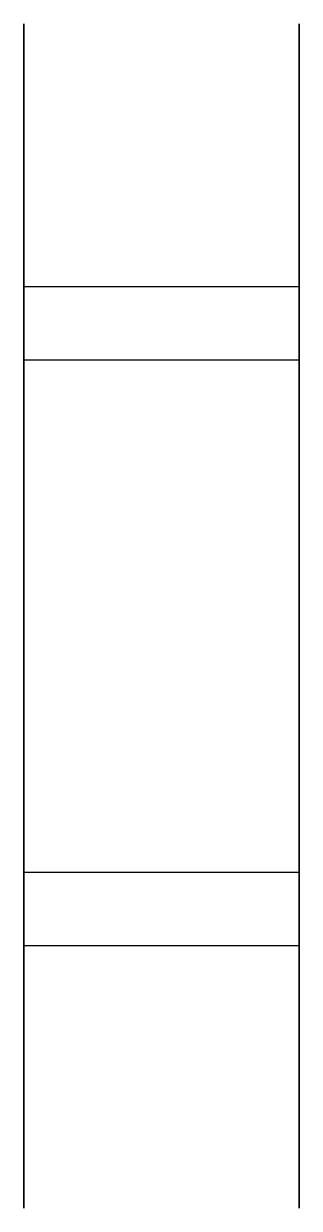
# Model space of a CAD drawing. Header units: millimetres. Extents: x 0 to 0.6, y -0.057 to 0.043.
# Drawn here: x 0.2975 to 0.3025, y -0.05722 to -0.03573 of the extents above; entities that cross this region are included whole.
import ezdxf

# ---------------------------------------------------------------- set-up
doc = ezdxf.new("R2010")
doc.units = ezdxf.units.MM
doc.header["$MEASUREMENT"] = 0
doc.layers.add('PERIFOREIGN+ 0', color=7, linetype='Continuous', plot=False)

msp = doc.modelspace()

# ---------------------------------------------------------------- linework, layer by layer
at = {"layer": 'PERIFOREIGN+ 0', "color": 1, "extrusion": (1, 0, 0)}
for p, q in [((0.2975, -0.040497, 2.333306), (0.3025, -0.040497, 2.333306)), ((0.2975, -0.040497, 2.315451), (0.3025, -0.040497, 2.315451)), ((0.2975, -0.040497, 2.283334), (0.3025, -0.040497, 2.283334)), ((0.2975, -0.040497, 2.265478), (0.3025, -0.040497, 2.265478)), ((0.2975, -0.040497, 2.233361), (0.3025, -0.040497, 2.233361)), ((0.2975, -0.040497, 2.215506), (0.3025, -0.040497, 2.215506)), ((0.2975, -0.040497, 2.183389), (0.3025, -0.040497, 2.183389)), ((0.2975, -0.040497, 2.165534), (0.3025, -0.040497, 2.165534)), ((0.2975, -0.040497, 1.983334), (0.3025, -0.040497, 1.983334)), ((0.2975, -0.040497, 1.965478), (0.3025, -0.040497, 1.965478)), ((0.2975, -0.040497, 1.933361), (0.3025, -0.040497, 1.933361)), ((0.2975, -0.040497, 1.915506), (0.3025, -0.040497, 1.915506)), ((0.2975, -0.040497, 1.883389), (0.3025, -0.040497, 1.883389)), ((0.2975, -0.040497, 1.865534), (0.3025, -0.040497, 1.865534)), ((0.2975, -0.040497, 1.683334), (0.3025, -0.040497, 1.683334)), ((0.2975, -0.040497, 1.665478), (0.3025, -0.040497, 1.665478)), ((0.2975, -0.040497, 1.633361), (0.3025, -0.040497, 1.633361)), ((0.2975, -0.040497, 1.615506), (0.3025, -0.040497, 1.615506)), ((0.2975, -0.040497, 1.583389), (0.3025, -0.040497, 1.583389)), ((0.2975, -0.040497, 1.565534), (0.3025, -0.040497, 1.565534)), ((0.2975, -0.040497, 1.383334), (0.3025, -0.040497, 1.383334)), ((0.2975, -0.040497, 1.365478), (0.3025, -0.040497, 1.365478)), ((0.2975, -0.040497, 1.333361), (0.3025, -0.040497, 1.333361)), ((0.2975, -0.040497, 1.315506), (0.3025, -0.040497, 1.315506)), ((0.2975, -0.040497, 1.283389), (0.3025, -0.040497, 1.283389)), ((0.2975, -0.040497, 1.265534), (0.3025, -0.040497, 1.265534)), ((0.2975, -0.040497, 1.084494), (0.3025, -0.040497, 1.084494)), ((0.2975, -0.040497, 1.066639), (0.3025, -0.040497, 1.066639)), ((0.2975, -0.040497, 1.034522), (0.3025, -0.040497, 1.034522)), ((0.2975, -0.040497, 1.016666), (0.3025, -0.040497, 1.016666)), ((0.2975, -0.040497, 0.984549), (0.3025, -0.040497, 0.984549)), ((0.2975, -0.040497, 0.966694), (0.3025, -0.040497, 0.966694)), ((0.2975, -0.040497, 0.784494), (0.3025, -0.040497, 0.784494)), ((0.2975, -0.040497, 0.766639), (0.3025, -0.040497, 0.766639)), ((0.2975, -0.040497, 0.734522), (0.3025, -0.040497, 0.734522)), ((0.2975, -0.040497, 0.716666), (0.3025, -0.040497, 0.716666)), ((0.2975, -0.040497, 0.684549), (0.3025, -0.040497, 0.684549)), ((0.2975, -0.040497, 0.666694), (0.3025, -0.040497, 0.666694)), ((0.2975, -0.040497, 0.484494), (0.3025, -0.040497, 0.484494)), ((0.2975, -0.040497, 0.466639), (0.3025, -0.040497, 0.466639)), ((0.2975, -0.040497, 0.434522), (0.3025, -0.040497, 0.434522)), ((0.2975, -0.040497, 0.416666), (0.3025, -0.040497, 0.416666)), ((0.2975, -0.040497, 0.384549), (0.3025, -0.040497, 0.384549)), ((0.2975, -0.040497, 0.366694), (0.3025, -0.040497, 0.366694)), ((0.2975, -0.040497, 0.184494), (0.3025, -0.040497, 0.184494)), ((0.2975, -0.040497, 0.166639), (0.3025, -0.040497, 0.166639)), ((0.2975, -0.040497, 0.134522), (0.3025, -0.040497, 0.134522)), ((0.2975, -0.040497, 0.116666), (0.3025, -0.040497, 0.116666)), ((0.2975, -0.040497, 0.084549), (0.3025, -0.040497, 0.084549)), ((0.2975, -0.040497, 0.066694), (0.3025, -0.040497, 0.066694)), ((0.2975, -0.040497, 2.033306), (0.3025, -0.040497, 2.033306)), ((0.2975, -0.040497, 2.015451), (0.3025, -0.040497, 2.015451)), ((0.2975, -0.040497, 1.733306), (0.3025, -0.040497, 1.733306)), ((0.2975, -0.040497, 1.715451), (0.3025, -0.040497, 1.715451)), ((0.2975, -0.040497, 1.433306), (0.3025, -0.040497, 1.433306)), ((0.2975, -0.040497, 1.415451), (0.3025, -0.040497, 1.415451)), ((0.2975, -0.040497, 1.134466), (0.3025, -0.040497, 1.134466)), ((0.2975, -0.040497, 1.116611), (0.3025, -0.040497, 1.116611)), ((0.2975, -0.040497, 0.834466), (0.3025, -0.040497, 0.834466)), ((0.2975, -0.040497, 0.816611), (0.3025, -0.040497, 0.816611)), ((0.2975, -0.040497, 0.534466), (0.3025, -0.040497, 0.534466)), ((0.2975, -0.040497, 0.516611), (0.3025, -0.040497, 0.516611)), ((0.2975, -0.040497, 0.234466), (0.3025, -0.040497, 0.234466)), ((0.2975, -0.040497, 0.216611), (0.3025, -0.040497, 0.216611)), ((0.2975, -0.041827, 2.341869), (0.3025, -0.041827, 2.341869)), ((0.2975, -0.041827, 2.335798), (0.3025, -0.041827, 2.335798)), ((0.2975, -0.041827, 2.312959), (0.3025, -0.041827, 2.312959)), ((0.2975, -0.041827, 2.306888), (0.3025, -0.041827, 2.306888)), ((0.2975, -0.041827, 2.291896), (0.3025, -0.041827, 2.291896)), ((0.2975, -0.041827, 2.285825), (0.3025, -0.041827, 2.285825)), ((0.2975, -0.041827, 2.262987), (0.3025, -0.041827, 2.262987)), ((0.2975, -0.041827, 2.256916), (0.3025, -0.041827, 2.256916)), ((0.2975, -0.041827, 2.241924), (0.3025, -0.041827, 2.241924)), ((0.2975, -0.041827, 2.235853), (0.3025, -0.041827, 2.235853)), ((0.2975, -0.041827, 2.213015), (0.3025, -0.041827, 2.213015)), ((0.2975, -0.041827, 2.206943), (0.3025, -0.041827, 2.206943)), ((0.2975, -0.041827, 2.191952), (0.3025, -0.041827, 2.191952)), ((0.2975, -0.041827, 2.18588), (0.3025, -0.041827, 2.18588)), ((0.2975, -0.041827, 2.163042), (0.3025, -0.041827, 2.163042)), ((0.2975, -0.041827, 2.156971), (0.3025, -0.041827, 2.156971)), ((0.2975, -0.041827, 1.991896), (0.3025, -0.041827, 1.991896)), ((0.2975, -0.041827, 1.985825), (0.3025, -0.041827, 1.985825)), ((0.2975, -0.041827, 1.962987), (0.3025, -0.041827, 1.962987)), ((0.2975, -0.041827, 1.956916), (0.3025, -0.041827, 1.956916)), ((0.2975, -0.041827, 1.941924), (0.3025, -0.041827, 1.941924)), ((0.2975, -0.041827, 1.935853), (0.3025, -0.041827, 1.935853)), ((0.2975, -0.041827, 1.913015), (0.3025, -0.041827, 1.913015)), ((0.2975, -0.041827, 1.906943), (0.3025, -0.041827, 1.906943)), ((0.2975, -0.041827, 1.891952), (0.3025, -0.041827, 1.891952)), ((0.2975, -0.041827, 1.88588), (0.3025, -0.041827, 1.88588)), ((0.2975, -0.041827, 1.863042), (0.3025, -0.041827, 1.863042)), ((0.2975, -0.041827, 1.856971), (0.3025, -0.041827, 1.856971)), ((0.2975, -0.041827, 1.691896), (0.3025, -0.041827, 1.691896)), ((0.2975, -0.041827, 1.685825), (0.3025, -0.041827, 1.685825)), ((0.2975, -0.041827, 1.662987), (0.3025, -0.041827, 1.662987)), ((0.2975, -0.041827, 1.656916), (0.3025, -0.041827, 1.656916)), ((0.2975, -0.041827, 1.641924), (0.3025, -0.041827, 1.641924)), ((0.2975, -0.041827, 1.635853), (0.3025, -0.041827, 1.635853)), ((0.2975, -0.041827, 1.613015), (0.3025, -0.041827, 1.613015)), ((0.2975, -0.041827, 1.606943), (0.3025, -0.041827, 1.606943)), ((0.2975, -0.041827, 1.591952), (0.3025, -0.041827, 1.591952)), ((0.2975, -0.041827, 1.58588), (0.3025, -0.041827, 1.58588)), ((0.2975, -0.041827, 1.563042), (0.3025, -0.041827, 1.563042)), ((0.2975, -0.041827, 1.556971), (0.3025, -0.041827, 1.556971)), ((0.2975, -0.041827, 1.391896), (0.3025, -0.041827, 1.391896)), ((0.2975, -0.041827, 1.385825), (0.3025, -0.041827, 1.385825)), ((0.2975, -0.041827, 1.362987), (0.3025, -0.041827, 1.362987)), ((0.2975, -0.041827, 1.356916), (0.3025, -0.041827, 1.356916)), ((0.2975, -0.041827, 1.341924), (0.3025, -0.041827, 1.341924)), ((0.2975, -0.041827, 1.335853), (0.3025, -0.041827, 1.335853)), ((0.2975, -0.041827, 1.313015), (0.3025, -0.041827, 1.313015)), ((0.2975, -0.041827, 1.306943), (0.3025, -0.041827, 1.306943)), ((0.2975, -0.041827, 1.291952), (0.3025, -0.041827, 1.291952)), ((0.2975, -0.041827, 1.28588), (0.3025, -0.041827, 1.28588)), ((0.2975, -0.041827, 1.263042), (0.3025, -0.041827, 1.263042)), ((0.2975, -0.041827, 1.256971), (0.3025, -0.041827, 1.256971)), ((0.2975, -0.041827, 1.093057), (0.3025, -0.041827, 1.093057)), ((0.2975, -0.041827, 1.086985), (0.3025, -0.041827, 1.086985)), ((0.2975, -0.041827, 1.064147), (0.3025, -0.041827, 1.064147)), ((0.2975, -0.041827, 1.058076), (0.3025, -0.041827, 1.058076)), ((0.2975, -0.041827, 1.043084), (0.3025, -0.041827, 1.043084)), ((0.2975, -0.041827, 1.037013), (0.3025, -0.041827, 1.037013)), ((0.2975, -0.041827, 1.014175), (0.3025, -0.041827, 1.014175)), ((0.2975, -0.041827, 1.008104), (0.3025, -0.041827, 1.008104)), ((0.2975, -0.041827, 0.993112), (0.3025, -0.041827, 0.993112)), ((0.2975, -0.041827, 0.987041), (0.3025, -0.041827, 0.987041)), ((0.2975, -0.041827, 0.964202), (0.3025, -0.041827, 0.964202)), ((0.2975, -0.041827, 0.958131), (0.3025, -0.041827, 0.958131)), ((0.2975, -0.041827, 0.793057), (0.3025, -0.041827, 0.793057)), ((0.2975, -0.041827, 0.786985), (0.3025, -0.041827, 0.786985)), ((0.2975, -0.041827, 0.764147), (0.3025, -0.041827, 0.764147)), ((0.2975, -0.041827, 0.758076), (0.3025, -0.041827, 0.758076)), ((0.2975, -0.041827, 0.743084), (0.3025, -0.041827, 0.743084)), ((0.2975, -0.041827, 0.737013), (0.3025, -0.041827, 0.737013)), ((0.2975, -0.041827, 0.714175), (0.3025, -0.041827, 0.714175)), ((0.2975, -0.041827, 0.708104), (0.3025, -0.041827, 0.708104)), ((0.2975, -0.041827, 0.693112), (0.3025, -0.041827, 0.693112)), ((0.2975, -0.041827, 0.687041), (0.3025, -0.041827, 0.687041)), ((0.2975, -0.041827, 0.664202), (0.3025, -0.041827, 0.664202)), ((0.2975, -0.041827, 0.658131), (0.3025, -0.041827, 0.658131)), ((0.2975, -0.041827, 0.493057), (0.3025, -0.041827, 0.493057)), ((0.2975, -0.041827, 0.486985), (0.3025, -0.041827, 0.486985)), ((0.2975, -0.041827, 0.464147), (0.3025, -0.041827, 0.464147)), ((0.2975, -0.041827, 0.458076), (0.3025, -0.041827, 0.458076)), ((0.2975, -0.041827, 0.443084), (0.3025, -0.041827, 0.443084)), ((0.2975, -0.041827, 0.437013), (0.3025, -0.041827, 0.437013)), ((0.2975, -0.041827, 0.414175), (0.3025, -0.041827, 0.414175)), ((0.2975, -0.041827, 0.408104), (0.3025, -0.041827, 0.408104)), ((0.2975, -0.041827, 0.393112), (0.3025, -0.041827, 0.393112)), ((0.2975, -0.041827, 0.387041), (0.3025, -0.041827, 0.387041)), ((0.2975, -0.041827, 0.364202), (0.3025, -0.041827, 0.364202)), ((0.2975, -0.041827, 0.358131), (0.3025, -0.041827, 0.358131)), ((0.2975, -0.041827, 0.193057), (0.3025, -0.041827, 0.193057)), ((0.2975, -0.041827, 0.186985), (0.3025, -0.041827, 0.186985)), ((0.2975, -0.041827, 0.164147), (0.3025, -0.041827, 0.164147)), ((0.2975, -0.041827, 0.158076), (0.3025, -0.041827, 0.158076)), ((0.2975, -0.041827, 0.143084), (0.3025, -0.041827, 0.143084)), ((0.2975, -0.041827, 0.137013), (0.3025, -0.041827, 0.137013)), ((0.2975, -0.041827, 0.114175), (0.3025, -0.041827, 0.114175)), ((0.2975, -0.041827, 0.108104), (0.3025, -0.041827, 0.108104)), ((0.2975, -0.041827, 0.093112), (0.3025, -0.041827, 0.093112)), ((0.2975, -0.041827, 0.087041), (0.3025, -0.041827, 0.087041)), ((0.2975, -0.041827, 0.064202), (0.3025, -0.041827, 0.064202)), ((0.2975, -0.041827, 0.058131), (0.3025, -0.041827, 0.058131)), ((0.2975, -0.041827, 2.041869), (0.3025, -0.041827, 2.041869)), ((0.2975, -0.041827, 2.035798), (0.3025, -0.041827, 2.035798)), ((0.2975, -0.041827, 2.012959), (0.3025, -0.041827, 2.012959)), ((0.2975, -0.041827, 2.006888), (0.3025, -0.041827, 2.006888)), ((0.2975, -0.041827, 1.741869), (0.3025, -0.041827, 1.741869)), ((0.2975, -0.041827, 1.735798), (0.3025, -0.041827, 1.735798)), ((0.2975, -0.041827, 1.712959), (0.3025, -0.041827, 1.712959)), ((0.2975, -0.041827, 1.706888), (0.3025, -0.041827, 1.706888)), ((0.2975, -0.041827, 1.441869), (0.3025, -0.041827, 1.441869)), ((0.2975, -0.041827, 1.435798), (0.3025, -0.041827, 1.435798)), ((0.2975, -0.041827, 1.412959), (0.3025, -0.041827, 1.412959)), ((0.2975, -0.041827, 1.406888), (0.3025, -0.041827, 1.406888)), ((0.2975, -0.041827, 1.143029), (0.3025, -0.041827, 1.143029)), ((0.2975, -0.041827, 1.136958), (0.3025, -0.041827, 1.136958)), ((0.2975, -0.041827, 1.11412), (0.3025, -0.041827, 1.11412)), ((0.2975, -0.041827, 1.108048), (0.3025, -0.041827, 1.108048)), ((0.2975, -0.041827, 0.843029), (0.3025, -0.041827, 0.843029)), ((0.2975, -0.041827, 0.836958), (0.3025, -0.041827, 0.836958)), ((0.2975, -0.041827, 0.81412), (0.3025, -0.041827, 0.81412)), ((0.2975, -0.041827, 0.808048), (0.3025, -0.041827, 0.808048)), ((0.2975, -0.041827, 0.543029), (0.3025, -0.041827, 0.543029)), ((0.2975, -0.041827, 0.536958), (0.3025, -0.041827, 0.536958)), ((0.2975, -0.041827, 0.51412), (0.3025, -0.041827, 0.51412)), ((0.2975, -0.041827, 0.508048), (0.3025, -0.041827, 0.508048)), ((0.2975, -0.041827, 0.243029), (0.3025, -0.041827, 0.243029)), ((0.2975, -0.041827, 0.236958), (0.3025, -0.041827, 0.236958)), ((0.2975, -0.041827, 0.21412), (0.3025, -0.041827, 0.21412)), ((0.2975, -0.041827, 0.208048), (0.3025, -0.041827, 0.208048)), ((0.2975, -0.051122, 2.341869), (0.3025, -0.051122, 2.341869)), ((0.2975, -0.051122, 2.306888), (0.3025, -0.051122, 2.306888)), ((0.2975, -0.051122, 2.312959), (0.3025, -0.051122, 2.312959)), ((0.2975, -0.051122, 2.335798), (0.3025, -0.051122, 2.335798)), ((0.2975, -0.051122, 2.291896), (0.3025, -0.051122, 2.291896)), ((0.2975, -0.051122, 2.256916), (0.3025, -0.051122, 2.256916)), ((0.2975, -0.051122, 2.262987), (0.3025, -0.051122, 2.262987)), ((0.2975, -0.051122, 2.285825), (0.3025, -0.051122, 2.285825)), ((0.2975, -0.051122, 2.241924), (0.3025, -0.051122, 2.241924)), ((0.2975, -0.051122, 2.206943), (0.3025, -0.051122, 2.206943)), ((0.2975, -0.051122, 2.213015), (0.3025, -0.051122, 2.213015)), ((0.2975, -0.051122, 2.235853), (0.3025, -0.051122, 2.235853)), ((0.2975, -0.051122, 2.191952), (0.3025, -0.051122, 2.191952)), ((0.2975, -0.051122, 2.156971), (0.3025, -0.051122, 2.156971)), ((0.2975, -0.051122, 2.163042), (0.3025, -0.051122, 2.163042)), ((0.2975, -0.051122, 2.18588), (0.3025, -0.051122, 2.18588)), ((0.2975, -0.051122, 1.991896), (0.3025, -0.051122, 1.991896)), ((0.2975, -0.051122, 1.956916), (0.3025, -0.051122, 1.956916)), ((0.2975, -0.051122, 1.962987), (0.3025, -0.051122, 1.962987)), ((0.2975, -0.051122, 1.985825), (0.3025, -0.051122, 1.985825)), ((0.2975, -0.051122, 1.941924), (0.3025, -0.051122, 1.941924)), ((0.2975, -0.051122, 1.906943), (0.3025, -0.051122, 1.906943)), ((0.2975, -0.051122, 1.913015), (0.3025, -0.051122, 1.913015)), ((0.2975, -0.051122, 1.935853), (0.3025, -0.051122, 1.935853)), ((0.2975, -0.051122, 1.891952), (0.3025, -0.051122, 1.891952)), ((0.2975, -0.051122, 1.856971), (0.3025, -0.051122, 1.856971)), ((0.2975, -0.051122, 1.863042), (0.3025, -0.051122, 1.863042)), ((0.2975, -0.051122, 1.88588), (0.3025, -0.051122, 1.88588)), ((0.2975, -0.051122, 1.691896), (0.3025, -0.051122, 1.691896)), ((0.2975, -0.051122, 1.656916), (0.3025, -0.051122, 1.656916)), ((0.2975, -0.051122, 1.662987), (0.3025, -0.051122, 1.662987)), ((0.2975, -0.051122, 1.685825), (0.3025, -0.051122, 1.685825)), ((0.2975, -0.051122, 1.641924), (0.3025, -0.051122, 1.641924)), ((0.2975, -0.051122, 1.606943), (0.3025, -0.051122, 1.606943)), ((0.2975, -0.051122, 1.613015), (0.3025, -0.051122, 1.613015)), ((0.2975, -0.051122, 1.635853), (0.3025, -0.051122, 1.635853)), ((0.2975, -0.051122, 1.591952), (0.3025, -0.051122, 1.591952)), ((0.2975, -0.051122, 1.556971), (0.3025, -0.051122, 1.556971)), ((0.2975, -0.051122, 1.563042), (0.3025, -0.051122, 1.563042)), ((0.2975, -0.051122, 1.58588), (0.3025, -0.051122, 1.58588)), ((0.2975, -0.051122, 1.391896), (0.3025, -0.051122, 1.391896)), ((0.2975, -0.051122, 1.356916), (0.3025, -0.051122, 1.356916)), ((0.2975, -0.051122, 1.362987), (0.3025, -0.051122, 1.362987)), ((0.2975, -0.051122, 1.385825), (0.3025, -0.051122, 1.385825)), ((0.2975, -0.051122, 1.341924), (0.3025, -0.051122, 1.341924)), ((0.2975, -0.051122, 1.306943), (0.3025, -0.051122, 1.306943)), ((0.2975, -0.051122, 1.313015), (0.3025, -0.051122, 1.313015)), ((0.2975, -0.051122, 1.335853), (0.3025, -0.051122, 1.335853)), ((0.2975, -0.051122, 1.291952), (0.3025, -0.051122, 1.291952)), ((0.2975, -0.051122, 1.256971), (0.3025, -0.051122, 1.256971)), ((0.2975, -0.051122, 1.263042), (0.3025, -0.051122, 1.263042)), ((0.2975, -0.051122, 1.28588), (0.3025, -0.051122, 1.28588)), ((0.2975, -0.051122, 1.093057), (0.3025, -0.051122, 1.093057)), ((0.2975, -0.051122, 1.058076), (0.3025, -0.051122, 1.058076)), ((0.2975, -0.051122, 1.064147), (0.3025, -0.051122, 1.064147)), ((0.2975, -0.051122, 1.086985), (0.3025, -0.051122, 1.086985)), ((0.2975, -0.051122, 1.043084), (0.3025, -0.051122, 1.043084)), ((0.2975, -0.051122, 1.008104), (0.3025, -0.051122, 1.008104)), ((0.2975, -0.051122, 1.014175), (0.3025, -0.051122, 1.014175)), ((0.2975, -0.051122, 1.037013), (0.3025, -0.051122, 1.037013)), ((0.2975, -0.051122, 0.993112), (0.3025, -0.051122, 0.993112)), ((0.2975, -0.051122, 0.958131), (0.3025, -0.051122, 0.958131)), ((0.2975, -0.051122, 0.964202), (0.3025, -0.051122, 0.964202)), ((0.2975, -0.051122, 0.987041), (0.3025, -0.051122, 0.987041)), ((0.2975, -0.051122, 0.793057), (0.3025, -0.051122, 0.793057)), ((0.2975, -0.051122, 0.758076), (0.3025, -0.051122, 0.758076)), ((0.2975, -0.051122, 0.764147), (0.3025, -0.051122, 0.764147)), ((0.2975, -0.051122, 0.786985), (0.3025, -0.051122, 0.786985)), ((0.2975, -0.051122, 0.743084), (0.3025, -0.051122, 0.743084)), ((0.2975, -0.051122, 0.708104), (0.3025, -0.051122, 0.708104)), ((0.2975, -0.051122, 0.714175), (0.3025, -0.051122, 0.714175)), ((0.2975, -0.051122, 0.737013), (0.3025, -0.051122, 0.737013)), ((0.2975, -0.051122, 0.693112), (0.3025, -0.051122, 0.693112)), ((0.2975, -0.051122, 0.658131), (0.3025, -0.051122, 0.658131)), ((0.2975, -0.051122, 0.664202), (0.3025, -0.051122, 0.664202)), ((0.2975, -0.051122, 0.687041), (0.3025, -0.051122, 0.687041)), ((0.2975, -0.051122, 0.493057), (0.3025, -0.051122, 0.493057)), ((0.2975, -0.051122, 0.458076), (0.3025, -0.051122, 0.458076)), ((0.2975, -0.051122, 0.464147), (0.3025, -0.051122, 0.464147)), ((0.2975, -0.051122, 0.486985), (0.3025, -0.051122, 0.486985)), ((0.2975, -0.051122, 0.443084), (0.3025, -0.051122, 0.443084)), ((0.2975, -0.051122, 0.408104), (0.3025, -0.051122, 0.408104)), ((0.2975, -0.051122, 0.414175), (0.3025, -0.051122, 0.414175)), ((0.2975, -0.051122, 0.437013), (0.3025, -0.051122, 0.437013)), ((0.2975, -0.051122, 0.393112), (0.3025, -0.051122, 0.393112)), ((0.2975, -0.051122, 0.358131), (0.3025, -0.051122, 0.358131)), ((0.2975, -0.051122, 0.364202), (0.3025, -0.051122, 0.364202)), ((0.2975, -0.051122, 0.387041), (0.3025, -0.051122, 0.387041)), ((0.2975, -0.051122, 0.193057), (0.3025, -0.051122, 0.193057)), ((0.2975, -0.051122, 0.158076), (0.3025, -0.051122, 0.158076)), ((0.2975, -0.051122, 0.164147), (0.3025, -0.051122, 0.164147)), ((0.2975, -0.051122, 0.186985), (0.3025, -0.051122, 0.186985)), ((0.2975, -0.051122, 0.143084), (0.3025, -0.051122, 0.143084)), ((0.2975, -0.051122, 0.108104), (0.3025, -0.051122, 0.108104)), ((0.2975, -0.051122, 0.114175), (0.3025, -0.051122, 0.114175)), ((0.2975, -0.051122, 0.137013), (0.3025, -0.051122, 0.137013)), ((0.2975, -0.051122, 0.093112), (0.3025, -0.051122, 0.093112)), ((0.2975, -0.051122, 0.058131), (0.3025, -0.051122, 0.058131)), ((0.2975, -0.051122, 0.064202), (0.3025, -0.051122, 0.064202)), ((0.2975, -0.051122, 0.087041), (0.3025, -0.051122, 0.087041)), ((0.2975, -0.051122, 2.041869), (0.3025, -0.051122, 2.041869)), ((0.2975, -0.051122, 2.006888), (0.3025, -0.051122, 2.006888)), ((0.2975, -0.051122, 2.012959), (0.3025, -0.051122, 2.012959)), ((0.2975, -0.051122, 2.035798), (0.3025, -0.051122, 2.035798)), ((0.2975, -0.051122, 1.741869), (0.3025, -0.051122, 1.741869)), ((0.2975, -0.051122, 1.706888), (0.3025, -0.051122, 1.706888)), ((0.2975, -0.051122, 1.712959), (0.3025, -0.051122, 1.712959)), ((0.2975, -0.051122, 1.735798), (0.3025, -0.051122, 1.735798)), ((0.2975, -0.051122, 1.441869), (0.3025, -0.051122, 1.441869)), ((0.2975, -0.051122, 1.406888), (0.3025, -0.051122, 1.406888)), ((0.2975, -0.051122, 1.412959), (0.3025, -0.051122, 1.412959)), ((0.2975, -0.051122, 1.435798), (0.3025, -0.051122, 1.435798)), ((0.2975, -0.051122, 1.143029), (0.3025, -0.051122, 1.143029)), ((0.2975, -0.051122, 1.108048), (0.3025, -0.051122, 1.108048)), ((0.2975, -0.051122, 1.11412), (0.3025, -0.051122, 1.11412)), ((0.2975, -0.051122, 1.136958), (0.3025, -0.051122, 1.136958)), ((0.2975, -0.051122, 0.843029), (0.3025, -0.051122, 0.843029)), ((0.2975, -0.051122, 0.808048), (0.3025, -0.051122, 0.808048)), ((0.2975, -0.051122, 0.81412), (0.3025, -0.051122, 0.81412)), ((0.2975, -0.051122, 0.836958), (0.3025, -0.051122, 0.836958)), ((0.2975, -0.051122, 0.543029), (0.3025, -0.051122, 0.543029)), ((0.2975, -0.051122, 0.508048), (0.3025, -0.051122, 0.508048)), ((0.2975, -0.051122, 0.51412), (0.3025, -0.051122, 0.51412)), ((0.2975, -0.051122, 0.536958), (0.3025, -0.051122, 0.536958)), ((0.2975, -0.051122, 0.243029), (0.3025, -0.051122, 0.243029)), ((0.2975, -0.051122, 0.208048), (0.3025, -0.051122, 0.208048)), ((0.2975, -0.051122, 0.21412), (0.3025, -0.051122, 0.21412)), ((0.2975, -0.051122, 0.236958), (0.3025, -0.051122, 0.236958)), ((0.2975, -0.052452, 2.315451), (0.3025, -0.052452, 2.315451)), ((0.2975, -0.052452, 2.333306), (0.3025, -0.052452, 2.333306)), ((0.2975, -0.052452, 2.265478), (0.3025, -0.052452, 2.265478)), ((0.2975, -0.052452, 2.283334), (0.3025, -0.052452, 2.283334)), ((0.2975, -0.052452, 2.215506), (0.3025, -0.052452, 2.215506)), ((0.2975, -0.052452, 2.233361), (0.3025, -0.052452, 2.233361)), ((0.2975, -0.052452, 2.165534), (0.3025, -0.052452, 2.165534)), ((0.2975, -0.052452, 2.183389), (0.3025, -0.052452, 2.183389)), ((0.2975, -0.052452, 1.965478), (0.3025, -0.052452, 1.965478)), ((0.2975, -0.052452, 1.983334), (0.3025, -0.052452, 1.983334)), ((0.2975, -0.052452, 1.915506), (0.3025, -0.052452, 1.915506)), ((0.2975, -0.052452, 1.933361), (0.3025, -0.052452, 1.933361)), ((0.2975, -0.052452, 1.865534), (0.3025, -0.052452, 1.865534)), ((0.2975, -0.052452, 1.883389), (0.3025, -0.052452, 1.883389)), ((0.2975, -0.052452, 1.665478), (0.3025, -0.052452, 1.665478)), ((0.2975, -0.052452, 1.683334), (0.3025, -0.052452, 1.683334)), ((0.2975, -0.052452, 1.615506), (0.3025, -0.052452, 1.615506)), ((0.2975, -0.052452, 1.633361), (0.3025, -0.052452, 1.633361)), ((0.2975, -0.052452, 1.565534), (0.3025, -0.052452, 1.565534)), ((0.2975, -0.052452, 1.583389), (0.3025, -0.052452, 1.583389)), ((0.2975, -0.052452, 1.365478), (0.3025, -0.052452, 1.365478)), ((0.2975, -0.052452, 1.383334), (0.3025, -0.052452, 1.383334)), ((0.2975, -0.052452, 1.315506), (0.3025, -0.052452, 1.315506)), ((0.2975, -0.052452, 1.333361), (0.3025, -0.052452, 1.333361)), ((0.2975, -0.052452, 1.265534), (0.3025, -0.052452, 1.265534)), ((0.2975, -0.052452, 1.283389), (0.3025, -0.052452, 1.283389)), ((0.2975, -0.052452, 1.066639), (0.3025, -0.052452, 1.066639)), ((0.2975, -0.052452, 1.084494), (0.3025, -0.052452, 1.084494)), ((0.2975, -0.052452, 1.016666), (0.3025, -0.052452, 1.016666)), ((0.2975, -0.052452, 1.034522), (0.3025, -0.052452, 1.034522)), ((0.2975, -0.052452, 0.966694), (0.3025, -0.052452, 0.966694)), ((0.2975, -0.052452, 0.984549), (0.3025, -0.052452, 0.984549)), ((0.2975, -0.052452, 0.766639), (0.3025, -0.052452, 0.766639)), ((0.2975, -0.052452, 0.784494), (0.3025, -0.052452, 0.784494)), ((0.2975, -0.052452, 0.716666), (0.3025, -0.052452, 0.716666)), ((0.2975, -0.052452, 0.734522), (0.3025, -0.052452, 0.734522)), ((0.2975, -0.052452, 0.666694), (0.3025, -0.052452, 0.666694)), ((0.2975, -0.052452, 0.684549), (0.3025, -0.052452, 0.684549)), ((0.2975, -0.052452, 0.466639), (0.3025, -0.052452, 0.466639)), ((0.2975, -0.052452, 0.484494), (0.3025, -0.052452, 0.484494)), ((0.2975, -0.052452, 0.416666), (0.3025, -0.052452, 0.416666)), ((0.2975, -0.052452, 0.434522), (0.3025, -0.052452, 0.434522)), ((0.2975, -0.052452, 0.366694), (0.3025, -0.052452, 0.366694)), ((0.2975, -0.052452, 0.384549), (0.3025, -0.052452, 0.384549)), ((0.2975, -0.052452, 0.166639), (0.3025, -0.052452, 0.166639)), ((0.2975, -0.052452, 0.184494), (0.3025, -0.052452, 0.184494)), ((0.2975, -0.052452, 0.116666), (0.3025, -0.052452, 0.116666)), ((0.2975, -0.052452, 0.134522), (0.3025, -0.052452, 0.134522)), ((0.2975, -0.052452, 0.066694), (0.3025, -0.052452, 0.066694)), ((0.2975, -0.052452, 0.084549), (0.3025, -0.052452, 0.084549)), ((0.2975, -0.052452, 2.015451), (0.3025, -0.052452, 2.015451)), ((0.2975, -0.052452, 2.033306), (0.3025, -0.052452, 2.033306)), ((0.2975, -0.052452, 1.715451), (0.3025, -0.052452, 1.715451)), ((0.2975, -0.052452, 1.733306), (0.3025, -0.052452, 1.733306)), ((0.2975, -0.052452, 1.415451), (0.3025, -0.052452, 1.415451)), ((0.2975, -0.052452, 1.433306), (0.3025, -0.052452, 1.433306)), ((0.2975, -0.052452, 1.116611), (0.3025, -0.052452, 1.116611)), ((0.2975, -0.052452, 1.134466), (0.3025, -0.052452, 1.134466)), ((0.2975, -0.052452, 0.816611), (0.3025, -0.052452, 0.816611)), ((0.2975, -0.052452, 0.834466), (0.3025, -0.052452, 0.834466)), ((0.2975, -0.052452, 0.516611), (0.3025, -0.052452, 0.516611)), ((0.2975, -0.052452, 0.534466), (0.3025, -0.052452, 0.534466)), ((0.2975, -0.052452, 0.216611), (0.3025, -0.052452, 0.216611)), ((0.2975, -0.052452, 0.234466), (0.3025, -0.052452, 0.234466))]:
    msp.add_line(p, q, dxfattribs=at)
for points, elevation in [([(-0.041827, 2.306888), (-0.051122, 2.306888), (-0.051122, 2.312959, 0.250233), (-0.052452, 2.315451, -0.533898), (-0.052452, 2.333306, 0.250233), (-0.051122, 2.335798), (-0.051122, 2.341869), (-0.041827, 2.341869), (-0.041827, 2.335798, 0.250233), (-0.040497, 2.333306, -0.533898), (-0.040497, 2.315451, 0.250233), (-0.041827, 2.312959)], 0.2975), ([(-0.041827, 2.256916), (-0.051122, 2.256916), (-0.051122, 2.262987, 0.250233), (-0.052452, 2.265478, -0.533898), (-0.052452, 2.283334, 0.250233), (-0.051122, 2.285825), (-0.051122, 2.291896), (-0.041827, 2.291896), (-0.041827, 2.285825, 0.250233), (-0.040497, 2.283334, -0.533898), (-0.040497, 2.265478, 0.250233), (-0.041827, 2.262987)], 0.2975), ([(-0.041827, 2.206943), (-0.051122, 2.206943), (-0.051122, 2.213015, 0.250233), (-0.052452, 2.215506, -0.533898), (-0.052452, 2.233361, 0.250233), (-0.051122, 2.235853), (-0.051122, 2.241924), (-0.041827, 2.241924), (-0.041827, 2.235853, 0.250233), (-0.040497, 2.233361, -0.533898), (-0.040497, 2.215506, 0.250233), (-0.041827, 2.213015)], 0.2975), ([(-0.041827, 2.156971), (-0.051122, 2.156971), (-0.051122, 2.163042, 0.250233), (-0.052452, 2.165534, -0.533898), (-0.052452, 2.183389, 0.250233), (-0.051122, 2.18588), (-0.051122, 2.191952), (-0.041827, 2.191952), (-0.041827, 2.18588, 0.250233), (-0.040497, 2.183389, -0.533898), (-0.040497, 2.165534, 0.250233), (-0.041827, 2.163042)], 0.2975), ([(-0.041827, 1.956916), (-0.051122, 1.956916), (-0.051122, 1.962987, 0.250233), (-0.052452, 1.965478, -0.533898), (-0.052452, 1.983334, 0.250233), (-0.051122, 1.985825), (-0.051122, 1.991896), (-0.041827, 1.991896), (-0.041827, 1.985825, 0.250233), (-0.040497, 1.983334, -0.533898), (-0.040497, 1.965478, 0.250233), (-0.041827, 1.962987)], 0.2975), ([(-0.041827, 1.906943), (-0.051122, 1.906943), (-0.051122, 1.913015, 0.250233), (-0.052452, 1.915506, -0.533898), (-0.052452, 1.933361, 0.250233), (-0.051122, 1.935853), (-0.051122, 1.941924), (-0.041827, 1.941924), (-0.041827, 1.935853, 0.250233), (-0.040497, 1.933361, -0.533898), (-0.040497, 1.915506, 0.250233), (-0.041827, 1.913015)], 0.2975), ([(-0.041827, 1.856971), (-0.051122, 1.856971), (-0.051122, 1.863042, 0.250233), (-0.052452, 1.865534, -0.533898), (-0.052452, 1.883389, 0.250233), (-0.051122, 1.88588), (-0.051122, 1.891952), (-0.041827, 1.891952), (-0.041827, 1.88588, 0.250233), (-0.040497, 1.883389, -0.533898), (-0.040497, 1.865534, 0.250233), (-0.041827, 1.863042)], 0.2975), ([(-0.041827, 1.656916), (-0.051122, 1.656916), (-0.051122, 1.662987, 0.250233), (-0.052452, 1.665478, -0.533898), (-0.052452, 1.683334, 0.250233), (-0.051122, 1.685825), (-0.051122, 1.691896), (-0.041827, 1.691896), (-0.041827, 1.685825, 0.250233), (-0.040497, 1.683334, -0.533898), (-0.040497, 1.665478, 0.250233), (-0.041827, 1.662987)], 0.2975), ([(-0.041827, 1.606943), (-0.051122, 1.606943), (-0.051122, 1.613015, 0.250233), (-0.052452, 1.615506, -0.533898), (-0.052452, 1.633361, 0.250233), (-0.051122, 1.635853), (-0.051122, 1.641924), (-0.041827, 1.641924), (-0.041827, 1.635853, 0.250233), (-0.040497, 1.633361, -0.533898), (-0.040497, 1.615506, 0.250233), (-0.041827, 1.613015)], 0.2975), ([(-0.041827, 1.556971), (-0.051122, 1.556971), (-0.051122, 1.563042, 0.250233), (-0.052452, 1.565534, -0.533898), (-0.052452, 1.583389, 0.250233), (-0.051122, 1.58588), (-0.051122, 1.591952), (-0.041827, 1.591952), (-0.041827, 1.58588, 0.250233), (-0.040497, 1.583389, -0.533898), (-0.040497, 1.565534, 0.250233), (-0.041827, 1.563042)], 0.2975), ([(-0.041827, 1.356916), (-0.051122, 1.356916), (-0.051122, 1.362987, 0.250233), (-0.052452, 1.365478, -0.533898), (-0.052452, 1.383334, 0.250233), (-0.051122, 1.385825), (-0.051122, 1.391896), (-0.041827, 1.391896), (-0.041827, 1.385825, 0.250233), (-0.040497, 1.383334, -0.533898), (-0.040497, 1.365478, 0.250233), (-0.041827, 1.362987)], 0.2975), ([(-0.041827, 1.306943), (-0.051122, 1.306943), (-0.051122, 1.313015, 0.250233), (-0.052452, 1.315506, -0.533898), (-0.052452, 1.333361, 0.250233), (-0.051122, 1.335853), (-0.051122, 1.341924), (-0.041827, 1.341924), (-0.041827, 1.335853, 0.250233), (-0.040497, 1.333361, -0.533898), (-0.040497, 1.315506, 0.250233), (-0.041827, 1.313015)], 0.2975), ([(-0.041827, 1.256971), (-0.051122, 1.256971), (-0.051122, 1.263042, 0.250233), (-0.052452, 1.265534, -0.533898), (-0.052452, 1.283389, 0.250233), (-0.051122, 1.28588), (-0.051122, 1.291952), (-0.041827, 1.291952), (-0.041827, 1.28588, 0.250233), (-0.040497, 1.283389, -0.533898), (-0.040497, 1.265534, 0.250233), (-0.041827, 1.263042)], 0.2975), ([(-0.041827, 1.058076), (-0.051122, 1.058076), (-0.051122, 1.064147, 0.250233), (-0.052452, 1.066639, -0.533898), (-0.052452, 1.084494, 0.250233), (-0.051122, 1.086985), (-0.051122, 1.093057), (-0.041827, 1.093057), (-0.041827, 1.086985, 0.250233), (-0.040497, 1.084494, -0.533898), (-0.040497, 1.066639, 0.250233), (-0.041827, 1.064147)], 0.2975), ([(-0.041827, 1.008104), (-0.051122, 1.008104), (-0.051122, 1.014175, 0.250233), (-0.052452, 1.016666, -0.533898), (-0.052452, 1.034522, 0.250233), (-0.051122, 1.037013), (-0.051122, 1.043084), (-0.041827, 1.043084), (-0.041827, 1.037013, 0.250233), (-0.040497, 1.034522, -0.533898), (-0.040497, 1.016666, 0.250233), (-0.041827, 1.014175)], 0.2975), ([(-0.041827, 0.958131), (-0.051122, 0.958131), (-0.051122, 0.964202, 0.250233), (-0.052452, 0.966694, -0.533898), (-0.052452, 0.984549, 0.250233), (-0.051122, 0.987041), (-0.051122, 0.993112), (-0.041827, 0.993112), (-0.041827, 0.987041, 0.250233), (-0.040497, 0.984549, -0.533898), (-0.040497, 0.966694, 0.250233), (-0.041827, 0.964202)], 0.2975), ([(-0.041827, 0.758076), (-0.051122, 0.758076), (-0.051122, 0.764147, 0.250233), (-0.052452, 0.766639, -0.533898), (-0.052452, 0.784494, 0.250233), (-0.051122, 0.786985), (-0.051122, 0.793057), (-0.041827, 0.793057), (-0.041827, 0.786985, 0.250233), (-0.040497, 0.784494, -0.533898), (-0.040497, 0.766639, 0.250233), (-0.041827, 0.764147)], 0.2975), ([(-0.041827, 0.708104), (-0.051122, 0.708104), (-0.051122, 0.714175, 0.250233), (-0.052452, 0.716666, -0.533898), (-0.052452, 0.734522, 0.250233), (-0.051122, 0.737013), (-0.051122, 0.743084), (-0.041827, 0.743084), (-0.041827, 0.737013, 0.250233), (-0.040497, 0.734522, -0.533898), (-0.040497, 0.716666, 0.250233), (-0.041827, 0.714175)], 0.2975), ([(-0.041827, 0.658131), (-0.051122, 0.658131), (-0.051122, 0.664202, 0.250233), (-0.052452, 0.666694, -0.533898), (-0.052452, 0.684549, 0.250233), (-0.051122, 0.687041), (-0.051122, 0.693112), (-0.041827, 0.693112), (-0.041827, 0.687041, 0.250233), (-0.040497, 0.684549, -0.533898), (-0.040497, 0.666694, 0.250233), (-0.041827, 0.664202)], 0.2975), ([(-0.041827, 0.458076), (-0.051122, 0.458076), (-0.051122, 0.464147, 0.250233), (-0.052452, 0.466639, -0.533898), (-0.052452, 0.484494, 0.250233), (-0.051122, 0.486985), (-0.051122, 0.493057), (-0.041827, 0.493057), (-0.041827, 0.486985, 0.250233), (-0.040497, 0.484494, -0.533898), (-0.040497, 0.466639, 0.250233), (-0.041827, 0.464147)], 0.2975), ([(-0.041827, 0.408104), (-0.051122, 0.408104), (-0.051122, 0.414175, 0.250233), (-0.052452, 0.416666, -0.533898), (-0.052452, 0.434522, 0.250233), (-0.051122, 0.437013), (-0.051122, 0.443084), (-0.041827, 0.443084), (-0.041827, 0.437013, 0.250233), (-0.040497, 0.434522, -0.533898), (-0.040497, 0.416666, 0.250233), (-0.041827, 0.414175)], 0.2975), ([(-0.041827, 0.358131), (-0.051122, 0.358131), (-0.051122, 0.364202, 0.250233), (-0.052452, 0.366694, -0.533898), (-0.052452, 0.384549, 0.250233), (-0.051122, 0.387041), (-0.051122, 0.393112), (-0.041827, 0.393112), (-0.041827, 0.387041, 0.250233), (-0.040497, 0.384549, -0.533898), (-0.040497, 0.366694, 0.250233), (-0.041827, 0.364202)], 0.2975), ([(-0.041827, 0.158076), (-0.051122, 0.158076), (-0.051122, 0.164147, 0.250233), (-0.052452, 0.166639, -0.533898), (-0.052452, 0.184494, 0.250233), (-0.051122, 0.186985), (-0.051122, 0.193057), (-0.041827, 0.193057), (-0.041827, 0.186985, 0.250233), (-0.040497, 0.184494, -0.533898), (-0.040497, 0.166639, 0.250233), (-0.041827, 0.164147)], 0.2975), ([(-0.041827, 0.108104), (-0.051122, 0.108104), (-0.051122, 0.114175, 0.250233), (-0.052452, 0.116666, -0.533898), (-0.052452, 0.134522, 0.250233), (-0.051122, 0.137013), (-0.051122, 0.143084), (-0.041827, 0.143084), (-0.041827, 0.137013, 0.250233), (-0.040497, 0.134522, -0.533898), (-0.040497, 0.116666, 0.250233), (-0.041827, 0.114175)], 0.2975), ([(-0.041827, 0.058131), (-0.051122, 0.058131), (-0.051122, 0.064202, 0.250233), (-0.052452, 0.066694, -0.533898), (-0.052452, 0.084549, 0.250233), (-0.051122, 0.087041), (-0.051122, 0.093112), (-0.041827, 0.093112), (-0.041827, 0.087041, 0.250233), (-0.040497, 0.084549, -0.533898), (-0.040497, 0.066694, 0.250233), (-0.041827, 0.064202)], 0.2975), ([(-0.041827, 2.006888), (-0.051122, 2.006888), (-0.051122, 2.012959, 0.250233), (-0.052452, 2.015451, -0.533898), (-0.052452, 2.033306, 0.250233), (-0.051122, 2.035798), (-0.051122, 2.041869), (-0.041827, 2.041869), (-0.041827, 2.035798, 0.250233), (-0.040497, 2.033306, -0.533898), (-0.040497, 2.015451, 0.250233), (-0.041827, 2.012959)], 0.2975), ([(-0.041827, 1.706888), (-0.051122, 1.706888), (-0.051122, 1.712959, 0.250233), (-0.052452, 1.715451, -0.533898), (-0.052452, 1.733306, 0.250233), (-0.051122, 1.735798), (-0.051122, 1.741869), (-0.041827, 1.741869), (-0.041827, 1.735798, 0.250233), (-0.040497, 1.733306, -0.533898), (-0.040497, 1.715451, 0.250233), (-0.041827, 1.712959)], 0.2975), ([(-0.041827, 1.406888), (-0.051122, 1.406888), (-0.051122, 1.412959, 0.250233), (-0.052452, 1.415451, -0.533898), (-0.052452, 1.433306, 0.250233), (-0.051122, 1.435798), (-0.051122, 1.441869), (-0.041827, 1.441869), (-0.041827, 1.435798, 0.250233), (-0.040497, 1.433306, -0.533898), (-0.040497, 1.415451, 0.250233), (-0.041827, 1.412959)], 0.2975), ([(-0.041827, 1.108048), (-0.051122, 1.108048), (-0.051122, 1.11412, 0.250233), (-0.052452, 1.116611, -0.533898), (-0.052452, 1.134466, 0.250233), (-0.051122, 1.136958), (-0.051122, 1.143029), (-0.041827, 1.143029), (-0.041827, 1.136958, 0.250233), (-0.040497, 1.134466, -0.533898), (-0.040497, 1.116611, 0.250233), (-0.041827, 1.11412)], 0.2975), ([(-0.041827, 0.808048), (-0.051122, 0.808048), (-0.051122, 0.81412, 0.250233), (-0.052452, 0.816611, -0.533898), (-0.052452, 0.834466, 0.250233), (-0.051122, 0.836958), (-0.051122, 0.843029), (-0.041827, 0.843029), (-0.041827, 0.836958, 0.250233), (-0.040497, 0.834466, -0.533898), (-0.040497, 0.816611, 0.250233), (-0.041827, 0.81412)], 0.2975), ([(-0.041827, 0.508048), (-0.051122, 0.508048), (-0.051122, 0.51412, 0.250233), (-0.052452, 0.516611, -0.533898), (-0.052452, 0.534466, 0.250233), (-0.051122, 0.536958), (-0.051122, 0.543029), (-0.041827, 0.543029), (-0.041827, 0.536958, 0.250233), (-0.040497, 0.534466, -0.533898), (-0.040497, 0.516611, 0.250233), (-0.041827, 0.51412)], 0.2975), ([(-0.041827, 0.208048), (-0.051122, 0.208048), (-0.051122, 0.21412, 0.250233), (-0.052452, 0.216611, -0.533898), (-0.052452, 0.234466, 0.250233), (-0.051122, 0.236958), (-0.051122, 0.243029), (-0.041827, 0.243029), (-0.041827, 0.236958, 0.250233), (-0.040497, 0.234466, -0.533898), (-0.040497, 0.216611, 0.250233), (-0.041827, 0.21412)], 0.2975), ([(-0.041827, 2.306888), (-0.051122, 2.306888), (-0.051122, 2.312959, 0.250233), (-0.052452, 2.315451, -0.533898), (-0.052452, 2.333306, 0.250233), (-0.051122, 2.335798), (-0.051122, 2.341869), (-0.041827, 2.341869), (-0.041827, 2.335798, 0.250233), (-0.040497, 2.333306, -0.533898), (-0.040497, 2.315451, 0.250233), (-0.041827, 2.312959)], 0.3025), ([(-0.041827, 2.256916), (-0.051122, 2.256916), (-0.051122, 2.262987, 0.250233), (-0.052452, 2.265478, -0.533898), (-0.052452, 2.283334, 0.250233), (-0.051122, 2.285825), (-0.051122, 2.291896), (-0.041827, 2.291896), (-0.041827, 2.285825, 0.250233), (-0.040497, 2.283334, -0.533898), (-0.040497, 2.265478, 0.250233), (-0.041827, 2.262987)], 0.3025), ([(-0.041827, 2.206943), (-0.051122, 2.206943), (-0.051122, 2.213015, 0.250233), (-0.052452, 2.215506, -0.533898), (-0.052452, 2.233361, 0.250233), (-0.051122, 2.235853), (-0.051122, 2.241924), (-0.041827, 2.241924), (-0.041827, 2.235853, 0.250233), (-0.040497, 2.233361, -0.533898), (-0.040497, 2.215506, 0.250233), (-0.041827, 2.213015)], 0.3025), ([(-0.041827, 2.156971), (-0.051122, 2.156971), (-0.051122, 2.163042, 0.250233), (-0.052452, 2.165534, -0.533898), (-0.052452, 2.183389, 0.250233), (-0.051122, 2.18588), (-0.051122, 2.191952), (-0.041827, 2.191952), (-0.041827, 2.18588, 0.250233), (-0.040497, 2.183389, -0.533898), (-0.040497, 2.165534, 0.250233), (-0.041827, 2.163042)], 0.3025), ([(-0.041827, 1.956916), (-0.051122, 1.956916), (-0.051122, 1.962987, 0.250233), (-0.052452, 1.965478, -0.533898), (-0.052452, 1.983334, 0.250233), (-0.051122, 1.985825), (-0.051122, 1.991896), (-0.041827, 1.991896), (-0.041827, 1.985825, 0.250233), (-0.040497, 1.983334, -0.533898), (-0.040497, 1.965478, 0.250233), (-0.041827, 1.962987)], 0.3025), ([(-0.041827, 1.906943), (-0.051122, 1.906943), (-0.051122, 1.913015, 0.250233), (-0.052452, 1.915506, -0.533898), (-0.052452, 1.933361, 0.250233), (-0.051122, 1.935853), (-0.051122, 1.941924), (-0.041827, 1.941924), (-0.041827, 1.935853, 0.250233), (-0.040497, 1.933361, -0.533898), (-0.040497, 1.915506, 0.250233), (-0.041827, 1.913015)], 0.3025), ([(-0.041827, 1.856971), (-0.051122, 1.856971), (-0.051122, 1.863042, 0.250233), (-0.052452, 1.865534, -0.533898), (-0.052452, 1.883389, 0.250233), (-0.051122, 1.88588), (-0.051122, 1.891952), (-0.041827, 1.891952), (-0.041827, 1.88588, 0.250233), (-0.040497, 1.883389, -0.533898), (-0.040497, 1.865534, 0.250233), (-0.041827, 1.863042)], 0.3025), ([(-0.041827, 1.656916), (-0.051122, 1.656916), (-0.051122, 1.662987, 0.250233), (-0.052452, 1.665478, -0.533898), (-0.052452, 1.683334, 0.250233), (-0.051122, 1.685825), (-0.051122, 1.691896), (-0.041827, 1.691896), (-0.041827, 1.685825, 0.250233), (-0.040497, 1.683334, -0.533898), (-0.040497, 1.665478, 0.250233), (-0.041827, 1.662987)], 0.3025), ([(-0.041827, 1.606943), (-0.051122, 1.606943), (-0.051122, 1.613015, 0.250233), (-0.052452, 1.615506, -0.533898), (-0.052452, 1.633361, 0.250233), (-0.051122, 1.635853), (-0.051122, 1.641924), (-0.041827, 1.641924), (-0.041827, 1.635853, 0.250233), (-0.040497, 1.633361, -0.533898), (-0.040497, 1.615506, 0.250233), (-0.041827, 1.613015)], 0.3025), ([(-0.041827, 1.556971), (-0.051122, 1.556971), (-0.051122, 1.563042, 0.250233), (-0.052452, 1.565534, -0.533898), (-0.052452, 1.583389, 0.250233), (-0.051122, 1.58588), (-0.051122, 1.591952), (-0.041827, 1.591952), (-0.041827, 1.58588, 0.250233), (-0.040497, 1.583389, -0.533898), (-0.040497, 1.565534, 0.250233), (-0.041827, 1.563042)], 0.3025), ([(-0.041827, 1.356916), (-0.051122, 1.356916), (-0.051122, 1.362987, 0.250233), (-0.052452, 1.365478, -0.533898), (-0.052452, 1.383334, 0.250233), (-0.051122, 1.385825), (-0.051122, 1.391896), (-0.041827, 1.391896), (-0.041827, 1.385825, 0.250233), (-0.040497, 1.383334, -0.533898), (-0.040497, 1.365478, 0.250233), (-0.041827, 1.362987)], 0.3025), ([(-0.041827, 1.306943), (-0.051122, 1.306943), (-0.051122, 1.313015, 0.250233), (-0.052452, 1.315506, -0.533898), (-0.052452, 1.333361, 0.250233), (-0.051122, 1.335853), (-0.051122, 1.341924), (-0.041827, 1.341924), (-0.041827, 1.335853, 0.250233), (-0.040497, 1.333361, -0.533898), (-0.040497, 1.315506, 0.250233), (-0.041827, 1.313015)], 0.3025), ([(-0.041827, 1.256971), (-0.051122, 1.256971), (-0.051122, 1.263042, 0.250233), (-0.052452, 1.265534, -0.533898), (-0.052452, 1.283389, 0.250233), (-0.051122, 1.28588), (-0.051122, 1.291952), (-0.041827, 1.291952), (-0.041827, 1.28588, 0.250233), (-0.040497, 1.283389, -0.533898), (-0.040497, 1.265534, 0.250233), (-0.041827, 1.263042)], 0.3025), ([(-0.041827, 1.058076), (-0.051122, 1.058076), (-0.051122, 1.064147, 0.250233), (-0.052452, 1.066639, -0.533898), (-0.052452, 1.084494, 0.250233), (-0.051122, 1.086985), (-0.051122, 1.093057), (-0.041827, 1.093057), (-0.041827, 1.086985, 0.250233), (-0.040497, 1.084494, -0.533898), (-0.040497, 1.066639, 0.250233), (-0.041827, 1.064147)], 0.3025), ([(-0.041827, 1.008104), (-0.051122, 1.008104), (-0.051122, 1.014175, 0.250233), (-0.052452, 1.016666, -0.533898), (-0.052452, 1.034522, 0.250233), (-0.051122, 1.037013), (-0.051122, 1.043084), (-0.041827, 1.043084), (-0.041827, 1.037013, 0.250233), (-0.040497, 1.034522, -0.533898), (-0.040497, 1.016666, 0.250233), (-0.041827, 1.014175)], 0.3025), ([(-0.041827, 0.958131), (-0.051122, 0.958131), (-0.051122, 0.964202, 0.250233), (-0.052452, 0.966694, -0.533898), (-0.052452, 0.984549, 0.250233), (-0.051122, 0.987041), (-0.051122, 0.993112), (-0.041827, 0.993112), (-0.041827, 0.987041, 0.250233), (-0.040497, 0.984549, -0.533898), (-0.040497, 0.966694, 0.250233), (-0.041827, 0.964202)], 0.3025), ([(-0.041827, 0.758076), (-0.051122, 0.758076), (-0.051122, 0.764147, 0.250233), (-0.052452, 0.766639, -0.533898), (-0.052452, 0.784494, 0.250233), (-0.051122, 0.786985), (-0.051122, 0.793057), (-0.041827, 0.793057), (-0.041827, 0.786985, 0.250233), (-0.040497, 0.784494, -0.533898), (-0.040497, 0.766639, 0.250233), (-0.041827, 0.764147)], 0.3025), ([(-0.041827, 0.708104), (-0.051122, 0.708104), (-0.051122, 0.714175, 0.250233), (-0.052452, 0.716666, -0.533898), (-0.052452, 0.734522, 0.250233), (-0.051122, 0.737013), (-0.051122, 0.743084), (-0.041827, 0.743084), (-0.041827, 0.737013, 0.250233), (-0.040497, 0.734522, -0.533898), (-0.040497, 0.716666, 0.250233), (-0.041827, 0.714175)], 0.3025), ([(-0.041827, 0.658131), (-0.051122, 0.658131), (-0.051122, 0.664202, 0.250233), (-0.052452, 0.666694, -0.533898), (-0.052452, 0.684549, 0.250233), (-0.051122, 0.687041), (-0.051122, 0.693112), (-0.041827, 0.693112), (-0.041827, 0.687041, 0.250233), (-0.040497, 0.684549, -0.533898), (-0.040497, 0.666694, 0.250233), (-0.041827, 0.664202)], 0.3025), ([(-0.041827, 0.458076), (-0.051122, 0.458076), (-0.051122, 0.464147, 0.250233), (-0.052452, 0.466639, -0.533898), (-0.052452, 0.484494, 0.250233), (-0.051122, 0.486985), (-0.051122, 0.493057), (-0.041827, 0.493057), (-0.041827, 0.486985, 0.250233), (-0.040497, 0.484494, -0.533898), (-0.040497, 0.466639, 0.250233), (-0.041827, 0.464147)], 0.3025), ([(-0.041827, 0.408104), (-0.051122, 0.408104), (-0.051122, 0.414175, 0.250233), (-0.052452, 0.416666, -0.533898), (-0.052452, 0.434522, 0.250233), (-0.051122, 0.437013), (-0.051122, 0.443084), (-0.041827, 0.443084), (-0.041827, 0.437013, 0.250233), (-0.040497, 0.434522, -0.533898), (-0.040497, 0.416666, 0.250233), (-0.041827, 0.414175)], 0.3025), ([(-0.041827, 0.358131), (-0.051122, 0.358131), (-0.051122, 0.364202, 0.250233), (-0.052452, 0.366694, -0.533898), (-0.052452, 0.384549, 0.250233), (-0.051122, 0.387041), (-0.051122, 0.393112), (-0.041827, 0.393112), (-0.041827, 0.387041, 0.250233), (-0.040497, 0.384549, -0.533898), (-0.040497, 0.366694, 0.250233), (-0.041827, 0.364202)], 0.3025), ([(-0.041827, 0.158076), (-0.051122, 0.158076), (-0.051122, 0.164147, 0.250233), (-0.052452, 0.166639, -0.533898), (-0.052452, 0.184494, 0.250233), (-0.051122, 0.186985), (-0.051122, 0.193057), (-0.041827, 0.193057), (-0.041827, 0.186985, 0.250233), (-0.040497, 0.184494, -0.533898), (-0.040497, 0.166639, 0.250233), (-0.041827, 0.164147)], 0.3025), ([(-0.041827, 0.108104), (-0.051122, 0.108104), (-0.051122, 0.114175, 0.250233), (-0.052452, 0.116666, -0.533898), (-0.052452, 0.134522, 0.250233), (-0.051122, 0.137013), (-0.051122, 0.143084), (-0.041827, 0.143084), (-0.041827, 0.137013, 0.250233), (-0.040497, 0.134522, -0.533898), (-0.040497, 0.116666, 0.250233), (-0.041827, 0.114175)], 0.3025), ([(-0.041827, 0.058131), (-0.051122, 0.058131), (-0.051122, 0.064202, 0.250233), (-0.052452, 0.066694, -0.533898), (-0.052452, 0.084549, 0.250233), (-0.051122, 0.087041), (-0.051122, 0.093112), (-0.041827, 0.093112), (-0.041827, 0.087041, 0.250233), (-0.040497, 0.084549, -0.533898), (-0.040497, 0.066694, 0.250233), (-0.041827, 0.064202)], 0.3025), ([(-0.041827, 2.006888), (-0.051122, 2.006888), (-0.051122, 2.012959, 0.250233), (-0.052452, 2.015451, -0.533898), (-0.052452, 2.033306, 0.250233), (-0.051122, 2.035798), (-0.051122, 2.041869), (-0.041827, 2.041869), (-0.041827, 2.035798, 0.250233), (-0.040497, 2.033306, -0.533898), (-0.040497, 2.015451, 0.250233), (-0.041827, 2.012959)], 0.3025), ([(-0.041827, 1.706888), (-0.051122, 1.706888), (-0.051122, 1.712959, 0.250233), (-0.052452, 1.715451, -0.533898), (-0.052452, 1.733306, 0.250233), (-0.051122, 1.735798), (-0.051122, 1.741869), (-0.041827, 1.741869), (-0.041827, 1.735798, 0.250233), (-0.040497, 1.733306, -0.533898), (-0.040497, 1.715451, 0.250233), (-0.041827, 1.712959)], 0.3025), ([(-0.041827, 1.406888), (-0.051122, 1.406888), (-0.051122, 1.412959, 0.250233), (-0.052452, 1.415451, -0.533898), (-0.052452, 1.433306, 0.250233), (-0.051122, 1.435798), (-0.051122, 1.441869), (-0.041827, 1.441869), (-0.041827, 1.435798, 0.250233), (-0.040497, 1.433306, -0.533898), (-0.040497, 1.415451, 0.250233), (-0.041827, 1.412959)], 0.3025), ([(-0.041827, 1.108048), (-0.051122, 1.108048), (-0.051122, 1.11412, 0.250233), (-0.052452, 1.116611, -0.533898), (-0.052452, 1.134466, 0.250233), (-0.051122, 1.136958), (-0.051122, 1.143029), (-0.041827, 1.143029), (-0.041827, 1.136958, 0.250233), (-0.040497, 1.134466, -0.533898), (-0.040497, 1.116611, 0.250233), (-0.041827, 1.11412)], 0.3025), ([(-0.041827, 0.808048), (-0.051122, 0.808048), (-0.051122, 0.81412, 0.250233), (-0.052452, 0.816611, -0.533898), (-0.052452, 0.834466, 0.250233), (-0.051122, 0.836958), (-0.051122, 0.843029), (-0.041827, 0.843029), (-0.041827, 0.836958, 0.250233), (-0.040497, 0.834466, -0.533898), (-0.040497, 0.816611, 0.250233), (-0.041827, 0.81412)], 0.3025), ([(-0.041827, 0.508048), (-0.051122, 0.508048), (-0.051122, 0.51412, 0.250233), (-0.052452, 0.516611, -0.533898), (-0.052452, 0.534466, 0.250233), (-0.051122, 0.536958), (-0.051122, 0.543029), (-0.041827, 0.543029), (-0.041827, 0.536958, 0.250233), (-0.040497, 0.534466, -0.533898), (-0.040497, 0.516611, 0.250233), (-0.041827, 0.51412)], 0.3025), ([(-0.041827, 0.208048), (-0.051122, 0.208048), (-0.051122, 0.21412, 0.250233), (-0.052452, 0.216611, -0.533898), (-0.052452, 0.234466, 0.250233), (-0.051122, 0.236958), (-0.051122, 0.243029), (-0.041827, 0.243029), (-0.041827, 0.236958, 0.250233), (-0.040497, 0.234466, -0.533898), (-0.040497, 0.216611, 0.250233), (-0.041827, 0.21412)], 0.3025)]:
    msp.add_lwpolyline(points, format="xyb", close=True, dxfattribs=dict(at, elevation=elevation))

doc.saveas('drawing.dxf')
